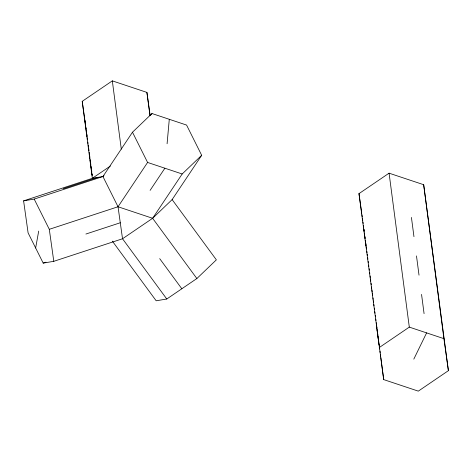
<?xml version="1.0" encoding="UTF-8"?>
<svg xmlns="http://www.w3.org/2000/svg" width="472" height="472" viewBox="0 0 472 472"><rect width="100%" height="100%" fill="white"/><g stroke="black" fill="none" stroke-linecap="round" stroke-linejoin="round"><path stroke-width="0.71" d="M167.088 143.759L169.289 119.298M35.648 247.989L38.698 231.091M413.808 359.127L426.605 332.884M23.6 200.865L34.196 199.084L102.937 176.528L132.49 132.219L151.99 113.528L186.582 125.068L201.68 155.294L172.127 199.603L152.627 218.294L122.531 238.767L53.79 261.323L43.194 263.105L28.096 232.873L23.6 200.865L92.341 178.31L102.937 176.528L103.993 175.519M151.182 114.743L151.99 113.528M53.79 261.323L49.294 229.309L118.035 206.754L147.588 162.445L132.49 132.219M150.108 190.369L164.881 168.215M112.365 241.139L156.179 300.788L166.775 299.006L196.871 278.533L152.627 218.294L182.18 173.985L201.68 155.294M196.871 278.533L216.371 259.842L172.127 199.603M110.401 166.026L92.341 178.31L82.222 101.338L112.318 80.865L146.916 92.4L150.184 115.681M358.98 193.644L389.076 173.171L423.673 184.705L448.4 370.662L418.304 391.135L383.707 379.6L358.98 193.644L361.741 213.285M379.211 347.587L409.307 327.114L443.904 338.654L448.4 370.662M63.272 188.694L97.639 177.419M85.91 234.035L120.283 222.76M43.194 263.105L45.973 262.19M147.588 162.445L182.18 173.985M102.937 176.528L118.035 206.754L152.627 218.294M159.701 258.65L181.826 288.77M166.775 299.006L122.531 238.767L118.035 206.754M34.196 199.084L49.294 229.309M361.947 214.742L362.254 216.919M362.455 218.377L362.762 220.56M362.968 222.017L363.174 223.468M82.222 101.338L84.677 118.796M84.883 120.254L85.19 122.437M85.397 123.888L85.703 126.071M85.904 127.528L86.11 128.98M86.417 131.163L86.624 132.62M423.673 184.705L443.904 338.654M411.431 217.427L413.962 236.667M416.487 255.912L419.018 275.152M421.549 294.398L424.074 313.638M389.076 173.171L409.307 327.114M363.481 225.651L363.67 227.115M363.959 229.298L364.148 230.761M364.437 232.95L364.632 234.407M364.915 236.596L365.11 238.053M365.399 240.242L365.588 241.705M365.782 243.163L366.065 245.351M366.26 246.809L366.549 248.998M366.832 251.187L367.027 252.65M367.216 254.107L367.411 255.564M367.7 257.753L367.889 259.216M368.178 261.405L368.366 262.863M368.656 265.052L368.85 266.509M369.133 268.698L369.328 270.155M369.617 272.344L369.806 273.807M370.095 275.996L370.284 277.453M370.479 278.911L370.768 281.1M371.051 283.288L371.246 284.752M371.535 286.941L371.724 288.398M371.918 289.855L372.202 292.044M372.396 293.507L372.685 295.696M372.968 297.885L373.163 299.342M373.352 300.8L373.547 302.263M373.836 304.452L374.025 305.909M374.314 308.098L374.502 309.555M374.792 311.744L374.986 313.202M375.269 315.39L375.464 316.854M375.753 319.042L375.942 320.5M376.231 322.689L376.42 324.146M376.615 325.609L376.904 327.798M377.187 329.987L377.382 331.444M377.671 333.633L377.86 335.091M378.054 336.554L378.337 338.743M378.532 340.2L378.821 342.389M379.01 343.846L379.299 346.035M379.488 347.492L379.683 348.956M379.972 351.144L380.161 352.602M380.355 354.059L380.638 356.248M380.833 357.711L383.707 379.6M363.759 228.89L364.136 231.74M364.319 233.168L365.068 238.867M365.257 240.295L366.007 245.995M376.497 325.816L377.34 332.235M377.529 333.657L378.278 339.362M378.461 340.784L378.933 344.348M146.916 92.4L149.972 115.64M112.318 80.865L121.292 149.123M86.819 134.072L87.108 136.255M87.296 137.706L87.58 139.883M87.869 142.06L88.057 143.512M88.252 144.969L88.535 147.146M88.73 148.597L89.013 150.774M89.202 152.226L89.491 154.409M89.68 155.86L89.875 157.312M90.158 159.489L90.353 160.94M90.636 163.117L90.825 164.575M91.114 166.752L91.302 168.203M91.592 170.38L91.78 171.832M92.07 174.015L92.258 175.466M84.476 117.345L87.001 136.585M89.532 155.831L89.904 158.68M90.093 160.102L91.314 169.371M91.497 170.793L92.064 175.071"/></g></svg>
